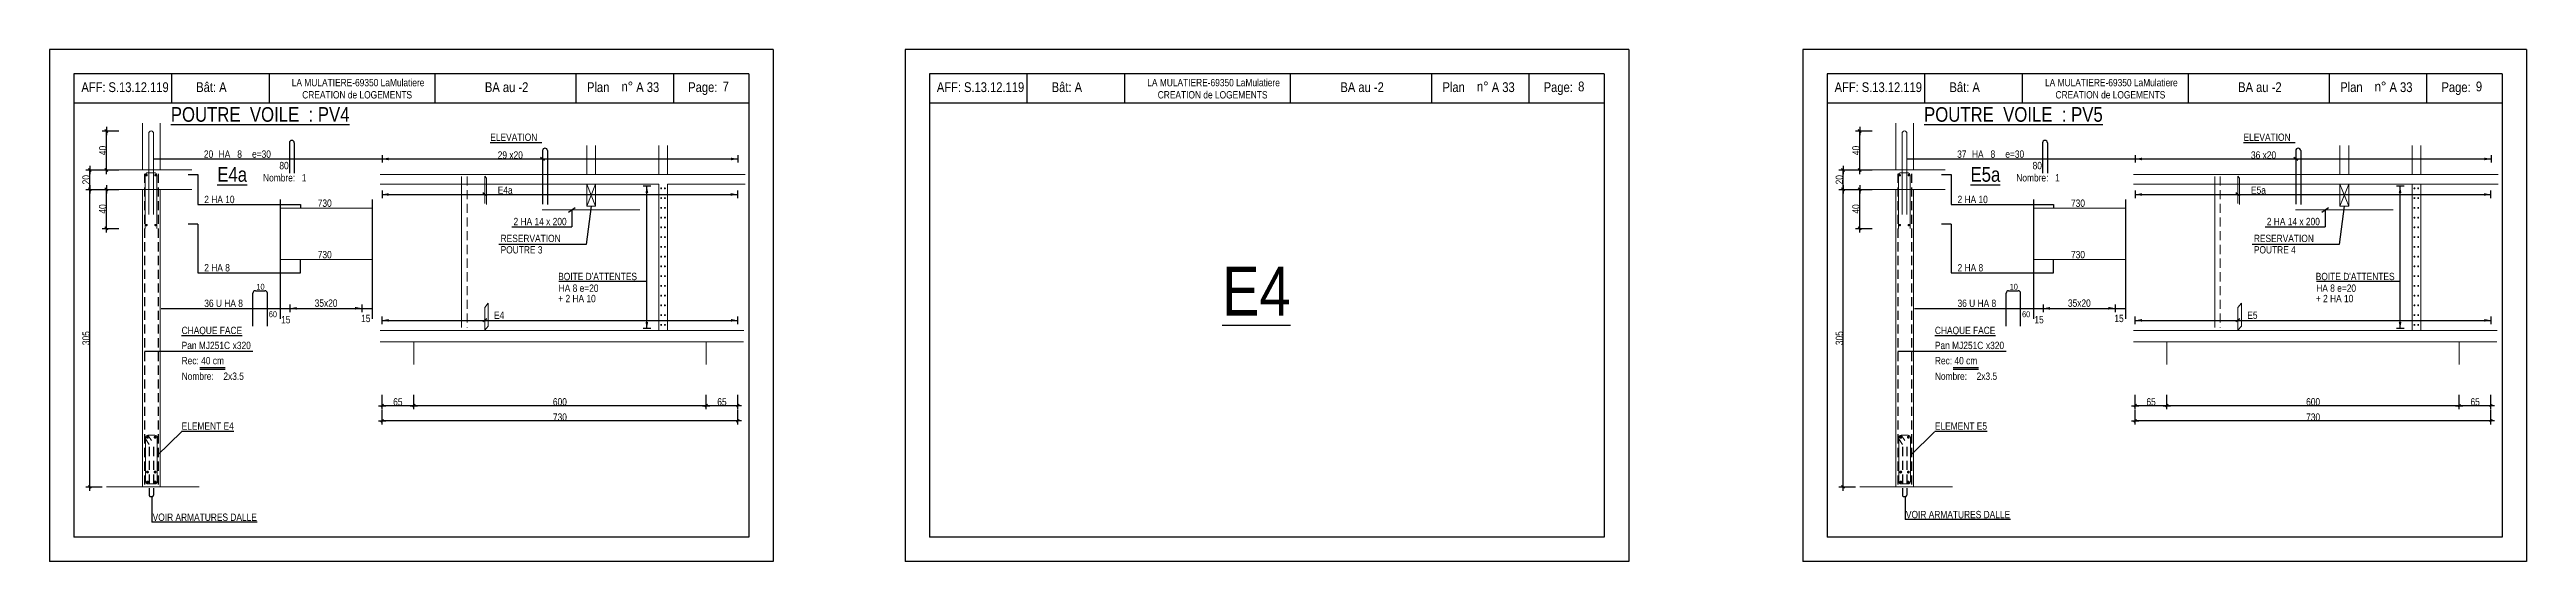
# Model space of a CAD drawing. Header units: metres. Extents: x -9927 to 45032, y -190416 to 12166.
# Drawn here: x 9537 to 14620, y -159147 to -158097 of the extents above; entities that cross this region are included whole.
import ezdxf
from ezdxf.enums import TextEntityAlignment as Align

# ---------------------------------------------------------------- set-up
doc = ezdxf.new("R2010")
doc.units = ezdxf.units.M
doc.header["$PDMODE"] = 65
doc.linetypes.add('CACHE2', pattern=[0.1875, 0.125, -0.0625])
for name, color, linetype in [('01_cote_gen', 4, 'Continuous'), ('01_fenetres', 171, 'Continuous'), ('01_hach', 251, 'Continuous'), ('01_linteaux', 3, 'Continuous'), ('01_sem', 42, 'Continuous'), ('01_texte', 230, 'Continuous'), ('AA_COTES', 2, 'Continuous')]:
    doc.layers.add(name, color=color, linetype=linetype)
doc.styles.add('STYLE2', font='ARIALN.TTF')
doc.dimstyles.new('JB25', dxfattribs={"dimscale": 0.1, "dimtxt": 150, "dimasz": 17, "dimexe": 0.1, "dimexo": 0.1, "dimgap": 0.09, "dimtad": 1, "dimdec": 1, "dimlfac": 0.5, "dimdsep": 46, "dimtxsty": 'STYLE2', "dimblk1": 'BOND_G', "dimblk2": 'BOND_D', "dimsah": 1, "dimcen": 1.5, "dimdle": 0.01, "dimse1": 1, "dimse2": 1, "dimclrd": 4, "dimclre": 2, "dimclrt": 5, "dimadec": 0, "dimazin": 0, "dimtfac": 2.333333, "dimtdec": 1, "dimtix": 1, "dimtmove": 2, "dimatfit": 3, "dimldrblk": 'BOND_G', "dimfxl": 1, "dimtolj": 1, "dimtzin": 0, "dimarcsym": 0})
doc.dimstyles.new('JB50', dxfattribs={"dimscale": 0.1, "dimtxt": 150, "dimasz": 15, "dimexe": 0.1, "dimexo": 0.1, "dimgap": 0.09, "dimtad": 1, "dimdec": 1, "dimdsep": 46, "dimtxsty": 'STYLE2', "dimblk1": 'BOND_G', "dimblk2": 'BOND_D', "dimsah": 1, "dimcen": 1.5, "dimdle": 0.01, "dimse1": 1, "dimse2": 1, "dimclrd": 4, "dimclre": 2, "dimclrt": 6, "dimazin": 2, "dimtfac": 2.333333, "dimtdec": 1, "dimtix": 1, "dimtmove": 2, "dimatfit": 3, "dimldrblk": 'BOND_G', "dimfxl": 1, "dimtolj": 1, "dimtzin": 0, "dimarcsym": 0})

# ---------------------------------------------------------------- blocks, each defined once
blk = doc.blocks.new('BOND_G')
at = {"layer": 'AA_COTES', "color": 0}
for p, q in [((5, 0), (-5, 0)), ((1.8, 1.8), (-1.8, -1.8)), ((0, -5), (0, 15))]:
    blk.add_line(p, q, dxfattribs=at)
blk = doc.blocks.new('BOND_D')
at = {"layer": 'AA_COTES', "color": 0}
for p, q in [((5, 0), (-5, 0)), ((-1.8, -1.8), (1.8, 1.8)), ((0, 5), (0, -15))]:
    blk.add_line(p, q, dxfattribs=at)
blk = doc.blocks.new('*D1475')
at = {"layer": '01_cote_gen', "color": 4, "linetype": 'Continuous', "lineweight": -2, "transparency": 16777216}
blk.add_line((9653.9, -158462), (9653.9, -158385.4), dxfattribs=at)
at = {"layer": 'DEFPOINTS', "color": 0, "linetype": 'Continuous', "lineweight": 0, "transparency": 16777216}
for p in [(9653.9, -158383.7), (9728.2, -158383.7), (9733.7, -158463.7)]:
    blk.add_point(p, dxfattribs=at)
at = {"layer": '01_cote_gen', "color": 4, "linetype": 'Continuous', "lineweight": -2, "transparency": 16777216, "xscale": 1.7, "yscale": 1.7, "zscale": 1.7}
for name, p, rotation in [('BOND_D', (9653.9, -158383.7), 90), ('BOND_G', (9653.9, -158463.7), 270)]:
    blk.add_blockref(name, p, dxfattribs=dict(at, rotation=rotation))
at = {"layer": '01_cote_gen', "color": 5, "linetype": 'Continuous', "lineweight": 0, "transparency": 16777216, "insert": (9646.2, -158423.7), "char_height": 15, "attachment_point": 5, "rotation": 90, "style": 'STYLE2'}
blk.add_mtext('\\A1;40', dxfattribs=at)
blk = doc.blocks.new('*D1476')
at = {"layer": '01_cote_gen', "color": 4, "linetype": 'Continuous', "lineweight": -2, "transparency": 16777216}
blk.add_line((9619.8, -158382), (9619.8, -158345.4), dxfattribs=at)
at = {"layer": 'DEFPOINTS', "color": 0, "linetype": 'Continuous', "lineweight": 0, "transparency": 16777216}
for p in [(9619.8, -158343.7), (9695.4, -158343.7), (9695.4, -158383.7)]:
    blk.add_point(p, dxfattribs=at)
at = {"layer": '01_cote_gen', "color": 4, "linetype": 'Continuous', "lineweight": -2, "transparency": 16777216, "xscale": 1.7, "yscale": 1.7, "zscale": 1.7}
for name, p, rotation in [('BOND_D', (9619.8, -158343.7), 90), ('BOND_G', (9619.8, -158383.7), 270)]:
    blk.add_blockref(name, p, dxfattribs=dict(at, rotation=rotation))
at = {"layer": '01_cote_gen', "color": 5, "linetype": 'Continuous', "lineweight": 0, "transparency": 16777216, "insert": (9612.1, -158363.7), "char_height": 15, "attachment_point": 5, "rotation": 90, "style": 'STYLE2'}
blk.add_mtext('\\A1;20', dxfattribs=at)
blk = doc.blocks.new('*D1477')
at = {"layer": '01_cote_gen', "color": 4, "lineweight": -2, "transparency": 16777216}
blk.add_line((9619.8, -158992), (9619.8, -158385.4), dxfattribs=at)
at = {"layer": 'DEFPOINTS', "color": 0, "lineweight": 0, "transparency": 16777216}
for p in [(9619.8, -158383.7), (9628.3, -158383.7), (9672.2, -158993.7)]:
    blk.add_point(p, dxfattribs=at)
at = {"layer": '01_cote_gen', "color": 4, "lineweight": -2, "transparency": 16777216, "xscale": 1.7, "yscale": 1.7, "zscale": 1.7}
for name, p, rotation in [('BOND_D', (9619.8, -158383.7), 90), ('BOND_G', (9619.8, -158993.7), 270)]:
    blk.add_blockref(name, p, dxfattribs=dict(at, rotation=rotation))
at = {"layer": '01_cote_gen', "color": 5, "lineweight": 0, "transparency": 16777216, "insert": (9612.1, -158688.7), "char_height": 15, "attachment_point": 5, "rotation": 90, "style": 'STYLE2'}
blk.add_mtext('\\A1;305', dxfattribs=at)
blk = doc.blocks.new('*D1478')
at = {"layer": '01_cote_gen', "color": 4, "lineweight": -2, "transparency": 16777216}
blk.add_line((9653.9, -158342), (9653.9, -158265.4), dxfattribs=at)
at = {"layer": 'DEFPOINTS', "color": 0, "lineweight": 0, "transparency": 16777216}
for p in [(9653.9, -158263.7), (9679.4, -158263.7), (9718.8, -158343.7)]:
    blk.add_point(p, dxfattribs=at)
at = {"layer": '01_cote_gen', "color": 4, "lineweight": -2, "transparency": 16777216, "xscale": 1.7, "yscale": 1.7, "zscale": 1.7}
for name, p, rotation in [('BOND_D', (9653.9, -158263.7), 90), ('BOND_G', (9653.9, -158343.7), 270)]:
    blk.add_blockref(name, p, dxfattribs=dict(at, rotation=rotation))
at = {"layer": '01_cote_gen', "color": 5, "lineweight": 0, "transparency": 16777216, "insert": (9646.2, -158303.7), "char_height": 15, "attachment_point": 5, "rotation": 90, "style": 'STYLE2'}
blk.add_mtext('\\A1;40', dxfattribs=at)
blk = doc.blocks.new('*D1479')
at = {"layer": '01_cote_gen', "color": 4, "lineweight": -2, "transparency": 16777216}
blk.add_line((10882.9, -158827.2), (10285.9, -158827.2), dxfattribs=at)
at = {"layer": 'DEFPOINTS', "color": 0, "lineweight": 0, "transparency": 16777216}
for p in [(10284.4, -158709), (10884.4, -158717.7), (10284.4, -158827.2)]:
    blk.add_point(p, dxfattribs=at)
at = {"layer": '01_cote_gen', "color": 4, "lineweight": -2, "transparency": 16777216, "xscale": 1.5, "yscale": 1.5, "zscale": 1.5, "rotation": 180}
blk.add_blockref('BOND_D', (10284.4, -158827.2), dxfattribs=at)
at = {"layer": '01_cote_gen', "color": 4, "lineweight": -2, "transparency": 16777216, "xscale": 1.5, "yscale": 1.5, "zscale": 1.5}
blk.add_blockref('BOND_G', (10884.4, -158827.2), dxfattribs=at)
at = {"layer": '01_cote_gen', "color": 6, "lineweight": 0, "transparency": 16777216, "insert": (10584.4, -158819.5), "char_height": 15, "attachment_point": 5, "style": 'STYLE2'}
blk.add_mtext('\\A1;600', dxfattribs=at)
blk = doc.blocks.new('*D1480')
at = {"layer": '01_cote_gen', "color": 4, "lineweight": -2, "transparency": 16777216}
blk.add_line((10282.9, -158827.2), (10220.9, -158827.2), dxfattribs=at)
at = {"layer": 'DEFPOINTS', "color": 0, "lineweight": 0, "transparency": 16777216}
for p in [(10219.4, -158728.4), (10284.4, -158728.4), (10219.4, -158827.2)]:
    blk.add_point(p, dxfattribs=at)
at = {"layer": '01_cote_gen', "color": 4, "lineweight": -2, "transparency": 16777216, "xscale": 1.5, "yscale": 1.5, "zscale": 1.5, "rotation": 180}
blk.add_blockref('BOND_D', (10219.4, -158827.2), dxfattribs=at)
at = {"layer": '01_cote_gen', "color": 4, "lineweight": -2, "transparency": 16777216, "xscale": 1.5, "yscale": 1.5, "zscale": 1.5}
blk.add_blockref('BOND_G', (10284.4, -158827.2), dxfattribs=at)
at = {"layer": '01_cote_gen', "color": 6, "lineweight": 0, "transparency": 16777216, "insert": (10251.9, -158819.5), "char_height": 15, "attachment_point": 5, "style": 'STYLE2'}
blk.add_mtext('\\A1;65', dxfattribs=at)
blk = doc.blocks.new('*D1481')
at = {"layer": '01_cote_gen', "color": 4, "lineweight": -2, "transparency": 16777216}
blk.add_line((10947.9, -158858.4), (10220.9, -158858.4), dxfattribs=at)
at = {"layer": 'DEFPOINTS', "color": 0, "lineweight": 0, "transparency": 16777216}
for p in [(10219.4, -158812.3), (10949.4, -158804.7), (10219.4, -158858.4)]:
    blk.add_point(p, dxfattribs=at)
at = {"layer": '01_cote_gen', "color": 4, "lineweight": -2, "transparency": 16777216, "xscale": 1.5, "yscale": 1.5, "zscale": 1.5, "rotation": 180}
blk.add_blockref('BOND_D', (10219.4, -158858.4), dxfattribs=at)
at = {"layer": '01_cote_gen', "color": 4, "lineweight": -2, "transparency": 16777216, "xscale": 1.5, "yscale": 1.5, "zscale": 1.5}
blk.add_blockref('BOND_G', (10949.4, -158858.4), dxfattribs=at)
at = {"layer": '01_cote_gen', "color": 6, "lineweight": 0, "transparency": 16777216, "insert": (10584.4, -158850.8), "char_height": 15, "attachment_point": 5, "style": 'STYLE2'}
blk.add_mtext('\\A1;730', dxfattribs=at)
blk = doc.blocks.new('*D1482')
at = {"layer": '01_cote_gen', "color": 4, "lineweight": -2, "transparency": 16777216}
blk.add_line((10947.9, -158827.2), (10885.9, -158827.2), dxfattribs=at)
at = {"layer": 'DEFPOINTS', "color": 0, "lineweight": 0, "transparency": 16777216}
for p in [(10884.4, -158804.7), (10884.4, -158827.2), (10949.4, -158804.7)]:
    blk.add_point(p, dxfattribs=at)
at = {"layer": '01_cote_gen', "color": 4, "lineweight": -2, "transparency": 16777216, "xscale": 1.5, "yscale": 1.5, "zscale": 1.5, "rotation": 180}
blk.add_blockref('BOND_D', (10884.4, -158827.2), dxfattribs=at)
at = {"layer": '01_cote_gen', "color": 4, "lineweight": -2, "transparency": 16777216, "xscale": 1.5, "yscale": 1.5, "zscale": 1.5}
blk.add_blockref('BOND_G', (10949.4, -158827.2), dxfattribs=at)
at = {"layer": '01_cote_gen', "color": 6, "lineweight": 0, "transparency": 16777216, "insert": (10916.9, -158819.5), "char_height": 15, "attachment_point": 5, "style": 'STYLE2'}
blk.add_mtext('\\A1;65', dxfattribs=at)
blk = doc.blocks.new('*D1483')
at = {"layer": '01_cote_gen', "color": 4, "linetype": 'Continuous', "lineweight": -2, "transparency": 16777216}
blk.add_line((13251.6, -158462), (13251.6, -158385.4), dxfattribs=at)
at = {"layer": 'DEFPOINTS', "color": 0, "linetype": 'Continuous', "lineweight": 0, "transparency": 16777216}
for p in [(13251.6, -158383.7), (13325.9, -158383.7), (13331.4, -158463.7)]:
    blk.add_point(p, dxfattribs=at)
at = {"layer": '01_cote_gen', "color": 4, "linetype": 'Continuous', "lineweight": -2, "transparency": 16777216, "xscale": 1.7, "yscale": 1.7, "zscale": 1.7}
for name, p, rotation in [('BOND_D', (13251.6, -158383.7), 90), ('BOND_G', (13251.6, -158463.7), 270)]:
    blk.add_blockref(name, p, dxfattribs=dict(at, rotation=rotation))
at = {"layer": '01_cote_gen', "color": 5, "linetype": 'Continuous', "lineweight": 0, "transparency": 16777216, "insert": (13244, -158423.7), "char_height": 15, "attachment_point": 5, "rotation": 90, "style": 'STYLE2'}
blk.add_mtext('\\A1;40', dxfattribs=at)
blk = doc.blocks.new('*D1484')
at = {"layer": '01_cote_gen', "color": 4, "linetype": 'Continuous', "lineweight": -2, "transparency": 16777216}
blk.add_line((13217.5, -158382), (13217.5, -158345.4), dxfattribs=at)
at = {"layer": 'DEFPOINTS', "color": 0, "linetype": 'Continuous', "lineweight": 0, "transparency": 16777216}
for p in [(13217.5, -158343.7), (13293.1, -158343.7), (13293.1, -158383.7)]:
    blk.add_point(p, dxfattribs=at)
at = {"layer": '01_cote_gen', "color": 4, "linetype": 'Continuous', "lineweight": -2, "transparency": 16777216, "xscale": 1.7, "yscale": 1.7, "zscale": 1.7}
for name, p, rotation in [('BOND_D', (13217.5, -158343.7), 90), ('BOND_G', (13217.5, -158383.7), 270)]:
    blk.add_blockref(name, p, dxfattribs=dict(at, rotation=rotation))
at = {"layer": '01_cote_gen', "color": 5, "linetype": 'Continuous', "lineweight": 0, "transparency": 16777216, "insert": (13209.9, -158363.7), "char_height": 15, "attachment_point": 5, "rotation": 90, "style": 'STYLE2'}
blk.add_mtext('\\A1;20', dxfattribs=at)
blk = doc.blocks.new('*D1485')
at = {"layer": '01_cote_gen', "color": 4, "lineweight": -2, "transparency": 16777216}
blk.add_line((13217.5, -158992), (13217.5, -158385.4), dxfattribs=at)
at = {"layer": 'DEFPOINTS', "color": 0, "lineweight": 0, "transparency": 16777216}
for p in [(13217.5, -158383.7), (13226, -158383.7), (13270, -158993.7)]:
    blk.add_point(p, dxfattribs=at)
at = {"layer": '01_cote_gen', "color": 4, "lineweight": -2, "transparency": 16777216, "xscale": 1.7, "yscale": 1.7, "zscale": 1.7}
for name, p, rotation in [('BOND_D', (13217.5, -158383.7), 90), ('BOND_G', (13217.5, -158993.7), 270)]:
    blk.add_blockref(name, p, dxfattribs=dict(at, rotation=rotation))
at = {"layer": '01_cote_gen', "color": 5, "lineweight": 0, "transparency": 16777216, "insert": (13209.9, -158688.7), "char_height": 15, "attachment_point": 5, "rotation": 90, "style": 'STYLE2'}
blk.add_mtext('\\A1;305', dxfattribs=at)
blk = doc.blocks.new('*D1486')
at = {"layer": '01_cote_gen', "color": 4, "lineweight": -2, "transparency": 16777216}
blk.add_line((13251.6, -158342), (13251.6, -158265.4), dxfattribs=at)
at = {"layer": 'DEFPOINTS', "color": 0, "lineweight": 0, "transparency": 16777216}
for p in [(13251.6, -158263.7), (13277.1, -158263.7), (13316.5, -158343.7)]:
    blk.add_point(p, dxfattribs=at)
at = {"layer": '01_cote_gen', "color": 4, "lineweight": -2, "transparency": 16777216, "xscale": 1.7, "yscale": 1.7, "zscale": 1.7}
for name, p, rotation in [('BOND_D', (13251.6, -158263.7), 90), ('BOND_G', (13251.6, -158343.7), 270)]:
    blk.add_blockref(name, p, dxfattribs=dict(at, rotation=rotation))
at = {"layer": '01_cote_gen', "color": 5, "lineweight": 0, "transparency": 16777216, "insert": (13244, -158303.7), "char_height": 15, "attachment_point": 5, "rotation": 90, "style": 'STYLE2'}
blk.add_mtext('\\A1;40', dxfattribs=at)
blk = doc.blocks.new('*D1487')
at = {"layer": '01_cote_gen', "color": 4, "lineweight": -2, "transparency": 16777216}
blk.add_line((14480.6, -158827.2), (13883.6, -158827.2), dxfattribs=at)
at = {"layer": 'DEFPOINTS', "color": 0, "lineweight": 0, "transparency": 16777216}
for p in [(13882.1, -158709), (14482.1, -158717.7), (13882.1, -158827.2)]:
    blk.add_point(p, dxfattribs=at)
at = {"layer": '01_cote_gen', "color": 4, "lineweight": -2, "transparency": 16777216, "xscale": 1.5, "yscale": 1.5, "zscale": 1.5, "rotation": 180}
blk.add_blockref('BOND_D', (13882.1, -158827.2), dxfattribs=at)
at = {"layer": '01_cote_gen', "color": 4, "lineweight": -2, "transparency": 16777216, "xscale": 1.5, "yscale": 1.5, "zscale": 1.5}
blk.add_blockref('BOND_G', (14482.1, -158827.2), dxfattribs=at)
at = {"layer": '01_cote_gen', "color": 6, "lineweight": 0, "transparency": 16777216, "insert": (14182.1, -158819.5), "char_height": 15, "attachment_point": 5, "style": 'STYLE2'}
blk.add_mtext('\\A1;600', dxfattribs=at)
blk = doc.blocks.new('*D1488')
at = {"layer": '01_cote_gen', "color": 4, "lineweight": -2, "transparency": 16777216}
blk.add_line((13880.6, -158827.2), (13818.6, -158827.2), dxfattribs=at)
at = {"layer": 'DEFPOINTS', "color": 0, "lineweight": 0, "transparency": 16777216}
for p in [(13817.1, -158728.4), (13882.1, -158728.4), (13817.1, -158827.2)]:
    blk.add_point(p, dxfattribs=at)
at = {"layer": '01_cote_gen', "color": 4, "lineweight": -2, "transparency": 16777216, "xscale": 1.5, "yscale": 1.5, "zscale": 1.5, "rotation": 180}
blk.add_blockref('BOND_D', (13817.1, -158827.2), dxfattribs=at)
at = {"layer": '01_cote_gen', "color": 4, "lineweight": -2, "transparency": 16777216, "xscale": 1.5, "yscale": 1.5, "zscale": 1.5}
blk.add_blockref('BOND_G', (13882.1, -158827.2), dxfattribs=at)
at = {"layer": '01_cote_gen', "color": 6, "lineweight": 0, "transparency": 16777216, "insert": (13849.6, -158819.5), "char_height": 15, "attachment_point": 5, "style": 'STYLE2'}
blk.add_mtext('\\A1;65', dxfattribs=at)
blk = doc.blocks.new('*D1489')
at = {"layer": '01_cote_gen', "color": 4, "lineweight": -2, "transparency": 16777216}
blk.add_line((14545.6, -158858.4), (13818.6, -158858.4), dxfattribs=at)
at = {"layer": 'DEFPOINTS', "color": 0, "lineweight": 0, "transparency": 16777216}
for p in [(13817.1, -158812.3), (14547.1, -158804.7), (13817.1, -158858.4)]:
    blk.add_point(p, dxfattribs=at)
at = {"layer": '01_cote_gen', "color": 4, "lineweight": -2, "transparency": 16777216, "xscale": 1.5, "yscale": 1.5, "zscale": 1.5, "rotation": 180}
blk.add_blockref('BOND_D', (13817.1, -158858.4), dxfattribs=at)
at = {"layer": '01_cote_gen', "color": 4, "lineweight": -2, "transparency": 16777216, "xscale": 1.5, "yscale": 1.5, "zscale": 1.5}
blk.add_blockref('BOND_G', (14547.1, -158858.4), dxfattribs=at)
at = {"layer": '01_cote_gen', "color": 6, "lineweight": 0, "transparency": 16777216, "insert": (14182.1, -158850.8), "char_height": 15, "attachment_point": 5, "style": 'STYLE2'}
blk.add_mtext('\\A1;730', dxfattribs=at)
blk = doc.blocks.new('*D1490')
at = {"layer": '01_cote_gen', "color": 4, "lineweight": -2, "transparency": 16777216}
blk.add_line((14545.6, -158827.2), (14483.6, -158827.2), dxfattribs=at)
at = {"layer": 'DEFPOINTS', "color": 0, "lineweight": 0, "transparency": 16777216}
for p in [(14482.1, -158804.7), (14482.1, -158827.2), (14547.1, -158804.7)]:
    blk.add_point(p, dxfattribs=at)
at = {"layer": '01_cote_gen', "color": 4, "lineweight": -2, "transparency": 16777216, "xscale": 1.5, "yscale": 1.5, "zscale": 1.5, "rotation": 180}
blk.add_blockref('BOND_D', (14482.1, -158827.2), dxfattribs=at)
at = {"layer": '01_cote_gen', "color": 4, "lineweight": -2, "transparency": 16777216, "xscale": 1.5, "yscale": 1.5, "zscale": 1.5}
blk.add_blockref('BOND_G', (14547.1, -158827.2), dxfattribs=at)
at = {"layer": '01_cote_gen', "color": 6, "lineweight": 0, "transparency": 16777216, "insert": (14514.6, -158819.5), "char_height": 15, "attachment_point": 5, "style": 'STYLE2'}
blk.add_mtext('\\A1;65', dxfattribs=at)

msp = doc.modelspace()

# ---------------------------------------------------------------- linework, layer by layer
at = {"layer": '01_cote_gen', "color": 5, "linetype": 'Continuous', "lineweight": 0}
for p, q in [((10382.63, -158356.78), (10382.63, -158666.54)), ((13980.4, -158356.78), (13980.4, -158666.54))]:
    msp.add_line(p, q, dxfattribs=at)
at = {"layer": '01_cote_gen', "color": 5, "linetype": 'CACHE2', "lineweight": 0, "ltscale": 150}
for p, q in [((10393.78, -158356.78), (10393.78, -158667.02)), ((13991.55, -158356.78), (13991.55, -158667.02))]:
    msp.add_line(p, q, dxfattribs=at)
at = {"layer": '01_fenetres', "ltscale": 30}
for p, q in [((9587.11, -158146.73), (9587.11, -159096.73)), ((9587.11, -158146.73), (9587.11, -159096.73)), ((9587.11, -158146.73), (9587.11, -159096.73)), ((10972.11, -158146.73), (9587.11, -158146.73)), ((9787.11, -158146.73), (9787.11, -158206.73)), ((9987.51, -158146.73), (9987.51, -158206.73)), ((10327.68, -158146.73), (10327.68, -158206.73)), ((10617.98, -158206.73), (10617.98, -158146.73)), ((10817.98, -158206.73), (10817.98, -158146.73)), ((10972.11, -158146.73), (10972.11, -159096.73)), ((11342.61, -158146.73), (11342.61, -159096.73)), ((12727.61, -158146.73), (11342.61, -158146.73)), ((11542.61, -158146.73), (11542.61, -158206.73)), ((11743.01, -158146.73), (11743.01, -158206.73)), ((12083.18, -158146.73), (12083.18, -158206.73)), ((12373.48, -158206.73), (12373.48, -158146.73)), ((12573.48, -158206.73), (12573.48, -158146.73)), ((12727.61, -158146.73), (12727.61, -159096.73)), ((13184.88, -158146.73), (13184.88, -159096.73)), ((13184.88, -158146.73), (13184.88, -159096.73)), ((13184.88, -158146.73), (13184.88, -159096.73)), ((14569.88, -158146.73), (13184.88, -158146.73)), ((13384.88, -158146.73), (13384.88, -158206.73)), ((13585.28, -158146.73), (13585.28, -158206.73)), ((13925.45, -158146.73), (13925.45, -158206.73)), ((14215.75, -158206.73), (14215.75, -158146.73)), ((14415.75, -158206.73), (14415.75, -158146.73)), ((14569.88, -158146.73), (14569.88, -159096.73)), ((10972.11, -158206.73), (9587.11, -158206.73)), ((12727.61, -158206.73), (11342.61, -158206.73)), ((14569.88, -158206.73), (13184.88, -158206.73)), ((10972.11, -159096.73), (9587.11, -159096.73)), ((12727.61, -159096.73), (11342.61, -159096.73)), ((14569.88, -159096.73), (13184.88, -159096.73))]:
    msp.add_line(p, q, dxfattribs=at)
at = {"layer": '01_hach', "color": 2, "lineweight": 0, "ltscale": 0.5}
for p, q in [((10639.35, -158373.09), (10657.35, -158373.09)), ((10639.35, -158418.09), (10657.35, -158373.09)), ((10639.35, -158373.09), (10657.35, -158418.09)), ((14237.12, -158418.09), (14255.12, -158373.09)), ((14237.12, -158373.09), (14255.12, -158418.09))]:
    msp.add_line(p, q, dxfattribs=at)
at = {"layer": '01_linteaux', "linetype": 'Continuous'}
for p, q in [((10029.2, -158288.15), (10029.2, -158350.33)), ((10039.2, -158288.15), (10039.2, -158350.33)), ((10548.79, -158304.03), (10548.79, -158414.06)), ((10558.79, -158304.03), (10558.79, -158414.55)), ((13626.97, -158288.15), (13626.97, -158350.33)), ((13636.97, -158288.15), (13636.97, -158350.33)), ((14146.56, -158304.03), (14146.56, -158414.06)), ((14156.56, -158304.03), (14156.56, -158414.55)), ((9954.47, -158664.17), (9954.47, -158596.58)), ((9959.47, -158591.58), (9979.08, -158591.58)), ((9984.08, -158664.17), (9984.08, -158596.58)), ((13552.24, -158664.17), (13552.24, -158596.58)), ((13557.24, -158591.58), (13576.85, -158591.58)), ((13581.85, -158664.17), (13581.85, -158596.58))]:
    msp.add_line(p, q, dxfattribs=at)
for centre, start, end in [((10034.2, -158288.15), 90, 180), ((10034.2, -158288.15), 0, 90), ((10553.79, -158304.03), 90, 180), ((10553.79, -158304.03), 0, 90), ((13631.97, -158288.15), 90, 180), ((13631.97, -158288.15), 0, 90), ((14151.56, -158304.03), 90, 180), ((14151.56, -158304.03), 0, 90), ((9959.47, -158596.58), 90, 180), ((9979.08, -158596.58), 0, 90), ((13557.24, -158596.58), 90, 180), ((13576.85, -158596.58), 0, 90)]:
    msp.add_arc(centre, 5, start, end, dxfattribs=at)
at = {"layer": '01_sem', "color": 2, "lineweight": 0, "ltscale": 7}
for p, q in [((9728.06, -158343.72), (9728.06, -158247.98)), ((9740.71, -158268.72), (9740.71, -158434.77)), ((9750.71, -158268.72), (9750.71, -158434.77)), ((9764.06, -158343.72), (9764.06, -158247.98)), ((13325.83, -158343.72), (13325.83, -158247.98)), ((13338.48, -158268.72), (13338.48, -158434.77)), ((13348.48, -158268.72), (13348.48, -158434.77)), ((13361.83, -158343.72), (13361.83, -158247.98)), ((10639.35, -158353.09), (10639.35, -158293.28)), ((10657.35, -158353.09), (10657.35, -158293.28)), ((10787.35, -158353.09), (10787.35, -158293.28)), ((10805.35, -158353.09), (10805.35, -158293.28)), ((14237.12, -158353.09), (14237.12, -158293.28)), ((14255.12, -158353.09), (14255.12, -158293.28)), ((14385.12, -158353.09), (14385.12, -158293.28)), ((14403.12, -158353.09), (14403.12, -158293.28)), ((9654.01, -158343.72), (9829.08, -158343.72)), ((9733.34, -158355.32), (9733.34, -158463.72)), ((9751.34, -158349.32), (9739.34, -158349.32)), ((9757.34, -158355.32), (9757.34, -158463.72)), ((10215.43, -158353.09), (10964.36, -158353.09)), ((10215.43, -158373.09), (10639.35, -158373.09)), ((10430.05, -158356.18), (10430.05, -158412.84)), ((10430.05, -158356.18), (10433.59, -158360.41)), ((10433.59, -158360.41), (10433.59, -158414.33)), ((10639.35, -158373.09), (10639.35, -158418.09)), ((10657.35, -158373.09), (10657.35, -158418.09)), ((10657.35, -158373.09), (10787.35, -158373.09)), ((10787.35, -158373.09), (10787.35, -158673.09)), ((10805.35, -158373.09), (10805.35, -158673.09)), ((10805.35, -158373.09), (10964.36, -158373.09)), ((13251.78, -158343.72), (13426.85, -158343.72)), ((13331.11, -158355.32), (13331.11, -158463.72)), ((13349.11, -158349.32), (13337.11, -158349.32)), ((13355.11, -158355.32), (13355.11, -158463.72)), ((13813.2, -158353.09), (14562.13, -158353.09)), ((13813.2, -158373.09), (14237.12, -158373.09)), ((14027.83, -158356.18), (14027.83, -158412.84)), ((14027.83, -158356.18), (14031.36, -158360.41)), ((14031.36, -158360.41), (14031.36, -158414.33)), ((14237.12, -158373.09), (14237.12, -158418.09)), ((14237.12, -158373.09), (14562.13, -158373.09)), ((14255.12, -158373.09), (14255.12, -158418.09)), ((14385.12, -158373.09), (14385.12, -158673.09)), ((14403.12, -158373.09), (14403.12, -158673.09)), ((9654.01, -158383.72), (9829.08, -158383.72)), ((9728.06, -158383.72), (9728.06, -158993.72)), ((9764.06, -158383.72), (9764.06, -158993.72)), ((10010.69, -158422.09), (10199.01, -158422.09)), ((10548.35, -158425.62), (10748.35, -158425.62)), ((10639.35, -158418.09), (10657.35, -158418.09)), ((13251.78, -158383.72), (13426.85, -158383.72)), ((13325.83, -158383.72), (13325.83, -158993.72)), ((13361.83, -158383.72), (13361.83, -158993.72)), ((13608.46, -158422.09), (13796.78, -158422.09)), ((14146.12, -158425.62), (14346.12, -158425.62)), ((14237.12, -158418.09), (14255.12, -158418.09)), ((10010.69, -158527.67), (10199.01, -158527.67)), ((13608.46, -158527.67), (13796.78, -158527.67)), ((10430.05, -158625.6), (10437.33, -158616.89)), ((10430.05, -158672.64), (10430.05, -158625.6)), ((10437.33, -158663.93), (10437.33, -158616.89)), ((14027.83, -158625.6), (14035.1, -158616.89)), ((14027.83, -158672.64), (14027.83, -158625.6)), ((14035.1, -158663.93), (14035.1, -158616.89)), ((10215.43, -158673.09), (10961.93, -158673.09)), ((10430.05, -158672.64), (10437.33, -158663.93)), ((13813.2, -158673.09), (14559.7, -158673.09)), ((14027.83, -158672.64), (14035.1, -158663.93)), ((10215.43, -158696.09), (10284.35, -158696.09)), ((10284.35, -158696.09), (10884.35, -158696.09)), ((10284.35, -158696.09), (10284.35, -158743.09)), ((10884.35, -158696.09), (10884.35, -158743.09)), ((10884.35, -158696.09), (10961.48, -158696.09)), ((13813.2, -158696.09), (13882.12, -158696.09)), ((13882.12, -158696.09), (14482.12, -158696.09)), ((13882.12, -158696.09), (13882.12, -158743.09)), ((14482.12, -158696.09), (14482.12, -158743.09)), ((14482.12, -158696.09), (14559.25, -158696.09)), ((9734.06, -158892.72), (9734.06, -158982.72)), ((9734.06, -158895.5), (9741.41, -158906.7)), ((9739.06, -158887.72), (9753.06, -158887.72)), ((9739.06, -158887.72), (9746.41, -158898.91)), ((9758.06, -158892.72), (9758.06, -158982.72)), ((13331.83, -158892.72), (13331.83, -158982.72)), ((13331.83, -158895.5), (13339.18, -158906.7)), ((13336.83, -158887.72), (13350.83, -158887.72)), ((13336.83, -158887.72), (13344.18, -158898.91)), ((13355.83, -158892.72), (13355.83, -158982.72)), ((9739.06, -158987.72), (9753.06, -158987.72)), ((13336.83, -158987.72), (13350.83, -158987.72)), ((9654.01, -158993.72), (9844, -158993.72)), ((9670.64, -158993.72), (9822.94, -158993.72)), ((13251.78, -158993.72), (13441.77, -158993.72)), ((13268.41, -158993.72), (13420.71, -158993.72))]:
    msp.add_line(p, q, dxfattribs=at)
at = {"layer": '01_sem', "color": 2, "lineweight": 0, "ltscale": 7, "flags": 128}
for points, const_width in [([(9736.17, -158353.21, -1), (9736.17, -158355.71, -1)], 2.5), ([(9754.51, -158353.21, 1), (9754.51, -158355.71, 1)], 2.5), ([(13333.94, -158353.21, -1), (13333.94, -158355.71, -1)], 2.5), ([(13352.28, -158353.21, 1), (13352.28, -158355.71, 1)], 2.5), ([(10791.21, -158381.46, 1), (10793.21, -158381.46, 1)], 2), ([(10791.21, -158401.46, 1), (10793.21, -158401.46, 1)], 2), ([(10791.21, -158421.46, 1), (10793.21, -158421.46, 1)], 2), ([(10798.92, -158381.46, 1), (10800.92, -158381.46, 1)], 2), ([(10798.92, -158401.46, 1), (10800.92, -158401.46, 1)], 2), ([(10798.92, -158421.46, 1), (10800.92, -158421.46, 1)], 2), ([(14388.98, -158381.46, 1), (14390.98, -158381.46, 1)], 2), ([(14388.98, -158401.46, 1), (14390.98, -158401.46, 1)], 2), ([(14388.98, -158421.46, 1), (14390.98, -158421.46, 1)], 2), ([(14396.69, -158381.46, 1), (14398.69, -158381.46, 1)], 2), ([(14396.69, -158401.46, 1), (14398.69, -158401.46, 1)], 2), ([(14396.69, -158421.46, 1), (14398.69, -158421.46, 1)], 2), ([(9736.17, -158455.48, -1), (9736.17, -158457.98, -1)], 2.5), ([(9754.51, -158455.48, 1), (9754.51, -158457.98, 1)], 2.5), ([(10791.21, -158441.46, 1), (10793.21, -158441.46, 1)], 2), ([(10791.21, -158461.46, 1), (10793.21, -158461.46, 1)], 2), ([(10791.21, -158481.46, 1), (10793.21, -158481.46, 1)], 2), ([(10798.92, -158441.46, 1), (10800.92, -158441.46, 1)], 2), ([(10798.92, -158461.46, 1), (10800.92, -158461.46, 1)], 2), ([(10798.92, -158481.46, 1), (10800.92, -158481.46, 1)], 2), ([(13333.94, -158455.48, -1), (13333.94, -158457.98, -1)], 2.5), ([(13352.28, -158455.48, 1), (13352.28, -158457.98, 1)], 2.5), ([(14388.98, -158441.46, 1), (14390.98, -158441.46, 1)], 2), ([(14388.98, -158461.46, 1), (14390.98, -158461.46, 1)], 2), ([(14388.98, -158481.46, 1), (14390.98, -158481.46, 1)], 2), ([(14396.69, -158441.46, 1), (14398.69, -158441.46, 1)], 2), ([(14396.69, -158461.46, 1), (14398.69, -158461.46, 1)], 2), ([(14396.69, -158481.46, 1), (14398.69, -158481.46, 1)], 2), ([(10791.21, -158501.46, 1), (10793.21, -158501.46, 1)], 2), ([(10791.21, -158521.46, 1), (10793.21, -158521.46, 1)], 2), ([(10798.92, -158501.46, 1), (10800.92, -158501.46, 1)], 2), ([(10798.92, -158521.46, 1), (10800.92, -158521.46, 1)], 2), ([(14388.98, -158501.46, 1), (14390.98, -158501.46, 1)], 2), ([(14388.98, -158521.46, 1), (14390.98, -158521.46, 1)], 2), ([(14396.69, -158501.46, 1), (14398.69, -158501.46, 1)], 2), ([(14396.69, -158521.46, 1), (14398.69, -158521.46, 1)], 2), ([(10791.21, -158541.46, 1), (10793.21, -158541.46, 1)], 2), ([(10791.21, -158561.46, 1), (10793.21, -158561.46, 1)], 2), ([(10791.21, -158581.46, 1), (10793.21, -158581.46, 1)], 2), ([(10798.92, -158541.46, 1), (10800.92, -158541.46, 1)], 2), ([(10798.92, -158561.46, 1), (10800.92, -158561.46, 1)], 2), ([(10798.92, -158581.46, 1), (10800.92, -158581.46, 1)], 2), ([(14388.98, -158541.46, 1), (14390.98, -158541.46, 1)], 2), ([(14388.98, -158561.46, 1), (14390.98, -158561.46, 1)], 2), ([(14388.98, -158581.46, 1), (14390.98, -158581.46, 1)], 2), ([(14396.69, -158541.46, 1), (14398.69, -158541.46, 1)], 2), ([(14396.69, -158561.46, 1), (14398.69, -158561.46, 1)], 2), ([(14396.69, -158581.46, 1), (14398.69, -158581.46, 1)], 2), ([(10791.21, -158601.46, 1), (10793.21, -158601.46, 1)], 2), ([(10791.21, -158621.46, 1), (10793.21, -158621.46, 1)], 2), ([(10798.92, -158601.46, 1), (10800.92, -158601.46, 1)], 2), ([(10798.92, -158621.46, 1), (10800.92, -158621.46, 1)], 2), ([(14388.98, -158601.46, 1), (14390.98, -158601.46, 1)], 2), ([(14388.98, -158621.46, 1), (14390.98, -158621.46, 1)], 2), ([(14396.69, -158601.46, 1), (14398.69, -158601.46, 1)], 2), ([(14396.69, -158621.46, 1), (14398.69, -158621.46, 1)], 2), ([(10791.21, -158641.46, 1), (10793.21, -158641.46, 1)], 2), ([(10791.21, -158661.46, 1), (10793.21, -158661.46, 1)], 2), ([(10798.92, -158641.46, 1), (10800.92, -158641.46, 1)], 2), ([(10798.92, -158661.46, 1), (10800.92, -158661.46, 1)], 2), ([(14388.98, -158641.46, 1), (14390.98, -158641.46, 1)], 2), ([(14388.98, -158661.46, 1), (14390.98, -158661.46, 1)], 2), ([(14396.69, -158641.46, 1), (14398.69, -158641.46, 1)], 2), ([(14396.69, -158661.46, 1), (14398.69, -158661.46, 1)], 2), ([(9736.58, -158892.02, 1), (9739.58, -158892.02, 1)], 3), ([(9752.21, -158892.02, 1), (9755.21, -158892.02, 1)], 3), ([(13334.35, -158892.02, 1), (13337.35, -158892.02, 1)], 3), ([(13349.98, -158892.02, 1), (13352.98, -158892.02, 1)], 3), ([(9736.58, -158963.38, 1), (9739.58, -158963.38, 1)], 3), ([(9736.58, -158983.87, 1), (9739.58, -158983.87, 1)], 3), ([(9752.21, -158963.38, 1), (9755.21, -158963.38, 1)], 3), ([(9752.21, -158983.87, 1), (9755.21, -158983.87, 1)], 3), ([(13334.35, -158963.38, 1), (13337.35, -158963.38, 1)], 3), ([(13334.35, -158983.87, 1), (13337.35, -158983.87, 1)], 3), ([(13349.98, -158963.38, 1), (13352.98, -158963.38, 1)], 3), ([(13349.98, -158983.87, 1), (13352.98, -158983.87, 1)], 3)]:
    msp.add_lwpolyline(points, format="xyb", close=True, dxfattribs=dict(at, const_width=const_width))
at = {"layer": '01_sem', "color": 2, "lineweight": 0, "ltscale": 7}
for centre, radius, start, end in [((9745.71, -158268.72), 5, 0, 180), ((13343.48, -158268.72), 5, 0, 180), ((9739.34, -158355.32), 6, 90, 180), ((9751.34, -158355.32), 6, 0, 90), ((13337.11, -158355.32), 6, 90, 180), ((13349.11, -158355.32), 6, 0, 90), ((9739.06, -158892.72), 5, 90, 180), ((9753.06, -158892.72), 5, 0, 90), ((13336.83, -158892.72), 5, 90, 180), ((13350.83, -158892.72), 5, 0, 90), ((9739.06, -158982.72), 5, 180, 270), ((9753.06, -158982.72), 5, 270, 0), ((13336.83, -158982.72), 5, 180, 270), ((13350.83, -158982.72), 5, 270, 0)]:
    msp.add_arc(centre, radius, start, end, dxfattribs=at)
at = {"layer": '01_texte', "ltscale": 30}
for p, q in [((9537.11, -158096.73), (9537.11, -159146.73)), ((11022.11, -158096.73), (9537.11, -158096.73)), ((11022.11, -158096.73), (11022.11, -159146.73)), ((11292.61, -158096.73), (11292.61, -159146.73)), ((12777.61, -158096.73), (11292.61, -158096.73)), ((12777.61, -158096.73), (12777.61, -159146.73)), ((13134.88, -158096.73), (13134.88, -159146.73)), ((14619.88, -158096.73), (13134.88, -158096.73)), ((14619.88, -158096.73), (14619.88, -159146.73)), ((9750.71, -158321.13), (10949.35, -158321.13)), ((10219.35, -158313.07), (10219.35, -158328.71)), ((10552.93, -158324.44), (10544.65, -158317.82)), ((10949.35, -158313.07), (10949.35, -158328.71)), ((13348.48, -158321.13), (14547.12, -158321.13)), ((13817.12, -158313.07), (13817.12, -158328.71)), ((14150.7, -158324.44), (14142.42, -158317.82)), ((14547.12, -158313.07), (14547.12, -158328.71)), ((9821.84, -158352.91), (9841.31, -158352.91)), ((9841.31, -158352.91), (9841.31, -158414.65)), ((10770.88, -158377), (10755.24, -158377)), ((10762.82, -158669.23), (10762.82, -158377)), ((13419.61, -158352.91), (13439.08, -158352.91)), ((13439.08, -158352.91), (13439.08, -158414.65)), ((14368.65, -158377), (14353.01, -158377)), ((14360.59, -158669.23), (14360.59, -158377)), ((9841.31, -158414.65), (10051.8, -158414.65)), ((10010.69, -158404.14), (10010.69, -158648.77)), ((10051.8, -158414.65), (10051.8, -158422.09)), ((10199.01, -158404.14), (10199.01, -158648.77)), ((10219.35, -158385.94), (10219.35, -158401.58)), ((10219.35, -158394), (10948.97, -158394)), ((10434.19, -158397.31), (10425.92, -158390.69)), ((10602.26, -158430.42), (10615.94, -158420.83)), ((10609.1, -158425.62), (10609.1, -158460.15)), ((10948.97, -158385.94), (10948.97, -158401.58)), ((13439.08, -158414.65), (13649.57, -158414.65)), ((13608.46, -158404.14), (13608.46, -158648.77)), ((13649.57, -158414.65), (13649.57, -158422.09)), ((13796.78, -158404.14), (13796.78, -158648.77)), ((13817.12, -158385.94), (13817.12, -158401.58)), ((13817.12, -158394), (14546.4, -158394)), ((14031.96, -158397.31), (14023.69, -158390.69)), ((14200.03, -158430.42), (14213.71, -158420.83)), ((14206.87, -158425.62), (14206.87, -158460.15)), ((14546.4, -158385.94), (14546.4, -158401.58)), ((9841.31, -158454.85), (9821.84, -158454.85)), ((9841.31, -158454.85), (9841.31, -158554.78)), ((10485.9, -158460.15), (10609.1, -158460.15)), ((13439.08, -158454.85), (13419.61, -158454.85)), ((13439.08, -158454.85), (13439.08, -158554.78)), ((14083.67, -158460.15), (14206.87, -158460.15)), ((10051.8, -158554.78), (10051.8, -158527.67)), ((13649.57, -158554.78), (13649.57, -158527.67)), ((9841.31, -158554.78), (10051.8, -158554.78)), ((13439.08, -158554.78), (13649.57, -158554.78)), ((9766.11, -158627.63), (10199.01, -158627.63)), ((10030.4, -158619.57), (10030.4, -158635.21)), ((10177.92, -158619.57), (10177.92, -158635.21)), ((13363.88, -158627.63), (13796.78, -158627.63)), ((13628.17, -158619.57), (13628.17, -158635.21)), ((13775.69, -158619.57), (13775.69, -158635.21)), ((10219.35, -158660.25), (10219.35, -158644.61)), ((10219.35, -158652.19), (10949.35, -158652.19)), ((10434.19, -158648.88), (10425.92, -158655.5)), ((10770.88, -158669.23), (10755.24, -158669.23)), ((10949.35, -158660.25), (10949.35, -158644.61)), ((13817.12, -158660.25), (13817.12, -158644.61)), ((13817.12, -158652.19), (14547.12, -158652.19)), ((14031.96, -158648.88), (14023.69, -158655.5)), ((14368.65, -158669.23), (14353.01, -158669.23)), ((14547.12, -158660.25), (14547.12, -158644.61)), ((9747.35, -159013.77), (9747.35, -159066.02)), ((13345.12, -159013.77), (13345.12, -159060.59)), ((9963.07, -159066.02), (9747.35, -159066.02)), ((13560.84, -159060.59), (13345.12, -159060.59)), ((11022.11, -159146.73), (9537.11, -159146.73)), ((12777.61, -159146.73), (11292.61, -159146.73)), ((14619.88, -159146.73), (13134.88, -159146.73))]:
    msp.add_line(p, q, dxfattribs=at)
at = {"layer": '01_texte', "linetype": 'CACHE2', "ltscale": 150}
for p, q in [((9732.06, -158351.37), (9732.06, -158993.72)), ((9760.06, -158351.37), (9760.06, -158993.72)), ((13329.83, -158351.37), (13329.83, -158993.72)), ((13357.83, -158351.37), (13357.83, -158993.72)), ((9741.52, -158911.93), (9741.52, -159010.77)), ((9750.35, -158911.93), (9750.35, -159010.77)), ((13339.29, -158911.93), (13339.29, -159010.77)), ((13348.12, -158911.93), (13348.12, -159010.77)), ((9744.52, -159013.77), (9747.35, -159013.77)), ((13342.29, -159013.77), (13345.12, -159013.77))]:
    msp.add_line(p, q, dxfattribs=at)
at = {"layer": '01_texte'}
for p, q in [((10648.35, -158418.09), (10638.09, -158496.44)), ((14246.12, -158418.09), (14235.87, -158496.44)), ((10638.09, -158496.44), (10459.41, -158496.44)), ((14235.87, -158496.44), (14057.18, -158496.44)), ((10582.34, -158571.7), (10762.82, -158571.7)), ((14188.98, -158571.7), (14360.59, -158571.7)), ((9732.06, -158715.21), (9954.3, -158715.21)), ((13329.83, -158715.21), (13552.07, -158715.21)), ((9897.53, -158749.39), (9845.78, -158749.39)), ((9897.53, -158752.7), (9845.78, -158752.7)), ((13495.3, -158749.39), (13443.55, -158749.39)), ((13495.3, -158752.7), (13443.55, -158752.7)), ((9758.06, -158929.64), (9807.63, -158880.8)), ((13355.83, -158929.64), (13405.4, -158880.8))]:
    msp.add_line(p, q, dxfattribs=at)
at = {"layer": '01_texte', "linetype": 'CACHE2', "ltscale": 150}
for centre, start, end in [((9744.52, -159010.77), 180, 270), ((9747.35, -159010.77), 270, 0), ((13342.29, -159010.77), 180, 270), ((13345.12, -159010.77), 270, 0)]:
    msp.add_arc(centre, 3, start, end, dxfattribs=at)
at = {"layer": '01_texte', "ltscale": 30}
for points in [[(10219.35, -158321.13), (10233.18, -158318.38), (10233.18, -158321.13)], [(10219.35, -158321.13), (10233.18, -158323.89), (10233.18, -158321.13)], [(10949.35, -158321.13), (10935.53, -158318.38), (10935.53, -158321.13)], [(10949.35, -158321.13), (10935.53, -158323.89), (10935.53, -158321.13)], [(13817.12, -158321.13), (13830.95, -158318.38), (13830.95, -158321.13)], [(13817.12, -158321.13), (13830.95, -158323.89), (13830.95, -158321.13)], [(14547.12, -158321.13), (14533.3, -158318.38), (14533.3, -158321.13)], [(14547.12, -158321.13), (14533.3, -158323.89), (14533.3, -158321.13)], [(10762.82, -158377), (10760.06, -158390.83), (10762.82, -158390.83)], [(10762.82, -158377), (10765.57, -158390.83), (10762.82, -158390.83)], [(14360.59, -158377), (14357.83, -158390.83), (14360.59, -158390.83)], [(14360.59, -158377), (14363.34, -158390.83), (14360.59, -158390.83)], [(10219.35, -158394), (10233.18, -158391.24), (10233.18, -158394)], [(10219.35, -158394), (10233.18, -158396.75), (10233.18, -158394)], [(10948.97, -158394), (10935.14, -158391.24), (10935.14, -158394)], [(10948.97, -158394), (10935.14, -158396.75), (10935.14, -158394)], [(13817.12, -158394), (13830.95, -158391.24), (13830.95, -158394)], [(13817.12, -158394), (13830.95, -158396.75), (13830.95, -158394)], [(14546.4, -158394), (14532.58, -158391.24), (14532.58, -158394)], [(14546.4, -158394), (14532.58, -158396.75), (14532.58, -158394)], [(10030.4, -158627.63), (10044.23, -158624.87), (10044.23, -158627.63)], [(10030.4, -158627.63), (10044.23, -158630.38), (10044.23, -158627.63)], [(10177.92, -158627.39), (10164.1, -158624.63), (10164.1, -158627.39)], [(10177.92, -158627.39), (10164.1, -158630.14), (10164.1, -158627.39)], [(13628.17, -158627.63), (13642, -158624.87), (13642, -158627.63)], [(13628.17, -158627.63), (13642, -158630.38), (13642, -158627.63)], [(13775.69, -158627.39), (13761.87, -158624.63), (13761.87, -158627.39)], [(13775.69, -158627.39), (13761.87, -158630.14), (13761.87, -158627.39)], [(10219.35, -158652.19), (10233.18, -158649.43), (10233.18, -158652.19)], [(10219.35, -158652.19), (10233.18, -158654.94), (10233.18, -158652.19)], [(10762.82, -158669.23), (10760.06, -158655.41), (10762.82, -158655.41)], [(10762.82, -158669.23), (10765.57, -158655.41), (10762.82, -158655.41)], [(10949.35, -158652.19), (10935.53, -158649.43), (10935.53, -158652.19)], [(10949.35, -158652.19), (10935.53, -158654.94), (10935.53, -158652.19)], [(13817.12, -158652.19), (13830.95, -158649.43), (13830.95, -158652.19)], [(13817.12, -158652.19), (13830.95, -158654.94), (13830.95, -158652.19)], [(14360.59, -158669.23), (14357.83, -158655.41), (14360.59, -158655.41)], [(14360.59, -158669.23), (14363.34, -158655.41), (14360.59, -158655.41)], [(14547.12, -158652.19), (14533.3, -158649.43), (14533.3, -158652.19)], [(14547.12, -158652.19), (14533.3, -158654.94), (14533.3, -158652.19)]]:
    msp.add_solid(points, dxfattribs=at)

# ---------------------------------------------------------------- texts
at = {"layer": '01_texte', "style": 'STYLE2'}
for s, height, p in [('AFF:', 20, (9602.41, -158183.88)), ('S.13.12.119', 20, (9658.07, -158183.88)), ('Bât: A', 20, (9838.05, -158183.88)), ('LA MULATIERE-69350 LaMulatiere', 15, (10034.2, -158172.01)), ('BA au -2', 20, (10430.5, -158183.88)), ('Plan', 20, (10640.02, -158183.88)), ('n%%D', 20, (10710.71, -158182.43)), ('A 33', 20, (10741.05, -158183.88)), ('Page:', 20, (10847.69, -158183.88)), ('7', 20, (10918.38, -158182.43)), ('AFF:', 20, (11357.91, -158183.88)), ('S.13.12.119', 20, (11413.57, -158183.88)), ('Bât: A', 20, (11593.55, -158183.88)), ('LA MULATIERE-69350 LaMulatiere', 15, (11789.7, -158172.01)), ('BA au -2', 20, (12186, -158183.88)), ('Plan', 20, (12395.52, -158183.88)), ('n%%D', 20, (12466.21, -158182.43)), ('A 33', 20, (12496.55, -158183.88)), ('Page:', 20, (12603.19, -158183.88)), ('8', 20, (12673.88, -158182.43)), ('AFF:', 20, (13200.18, -158183.88)), ('S.13.12.119', 20, (13255.84, -158183.88)), ('Bât: A', 20, (13435.82, -158183.88)), ('LA MULATIERE-69350 LaMulatiere', 15, (13631.97, -158172.01)), ('BA au -2', 20, (14028.27, -158183.88)), ('Plan', 20, (14237.79, -158183.88)), ('n%%D', 20, (14308.48, -158182.43)), ('A 33', 20, (14338.82, -158183.88)), ('Page:', 20, (14445.46, -158183.88)), ('9', 20, (14516.15, -158182.43)), ('CREATION de LOGEMENTS', 15, (10055.68, -158197.01)), ('CREATION de LOGEMENTS', 15, (11811.19, -158197.01)), ('CREATION de LOGEMENTS', 15, (13653.45, -158197.01)), ('%%UELEVATION  ', 15, (10441.58, -158284.07)), ('%%UELEVATION  ', 15, (14039.35, -158284.07)), ('HA', 15, (9884.22, -158318.68)), ('8', 15, (9922.39, -158318.68)), ('80', 15, (10008.75, -158342.19)), ('29 x20', 15, (10456.8, -158320.6)), ('HA', 15, (13481.99, -158318.68)), ('8', 15, (13520.16, -158318.68)), ('80', 15, (13606.52, -158342.19)), ('36 x20', 15, (14054.57, -158320.6)), ('%%UE4a', 30, (9881.27, -158367.9)), ('Nombre:', 15, (9975.24, -158367.26)), ('1', 15, (10054.86, -158367.26)), ('E4a', 15, (10456.8, -158392.64)), ('%%UE5a', 30, (13479.04, -158367.9)), ('Nombre:', 15, (13573.01, -158367.26)), ('1', 15, (13652.63, -158367.26)), ('E5a', 15, (14054.57, -158392.64)), ('2 HA 10', 15, (9854.66, -158411.69)), ('730', 15, (10087.52, -158419.3)), ('2 HA 10', 15, (13452.43, -158411.69)), ('730', 15, (13685.29, -158419.3)), ('RESERVATION ', 15, (10462.74, -158491.6)), ('2 HA 14 x 200', 15, (10489.3, -158457.01)), ('RESERVATION ', 15, (14060.51, -158491.6)), ('2 HA 14 x 200', 15, (14087.07, -158457.01)), ('730', 15, (10087.52, -158524.88)), ('POUTRE 3', 15, (10462.74, -158514.93)), ('730', 15, (13685.29, -158524.88)), ('POUTRE 4', 15, (14060.51, -158514.93)), ('2 HA 8', 15, (9854.66, -158551.82)), ('10', 12, (9961.68, -158589.33)), ('2 HA 8', 15, (13452.43, -158551.82)), ('10', 12, (13559.45, -158589.33)), ('36 U HA 8', 15, (9854.66, -158624.67)), ('35x20', 15, (10081.18, -158624.33)), ('36 U HA 8', 15, (13452.43, -158624.67)), ('35x20', 15, (13678.95, -158624.33)), ('%%UCHAQUE FACE', 15, (9808.19, -158680.3)), ('60', 12, (9987.08, -158645.61)), ('15', 15, (10012.36, -158658.28)), ('15', 15, (10176.48, -158655.75)), ('E4', 15, (10449.23, -158649.2)), ('%%UCHAQUE FACE', 15, (13405.96, -158680.3)), ('60', 12, (13584.85, -158645.61)), ('15', 15, (13610.13, -158658.28)), ('15', 15, (13774.25, -158655.75)), ('E5', 15, (14047, -158649.2)), ('Pan MJ251C', 15, (9808.19, -158711.09)), ('Rec: 40 cm', 15, (9808.19, -158742.37)), ('x320', 15, (9912.93, -158711.09)), ('Pan MJ251C', 15, (13405.96, -158711.09)), ('Rec: 40 cm', 15, (13405.96, -158742.37)), ('x320', 15, (13510.71, -158711.09)), ('Nombre:', 15, (9808.19, -158774.28)), (' 2x3.5', 15, (9889.05, -158774.28)), ('Nombre:', 15, (13405.96, -158774.28)), (' 2x3.5', 15, (13486.82, -158774.28)), ('%%UELEMENT E4', 15, (9808.19, -158876.47)), ('%%UELEMENT E5', 15, (13405.96, -158876.47)), ('VOIR ARMATURES DALLE', 15, (9748.74, -159063.51)), ('VOIR ARMATURES DALLE', 15, (13346.51, -159058.08))]:
    msp.add_text(s, height=height, dxfattribs=at).set_placement(p)
for s, height, p in [('%%UPOUTRE  VOILE  : PV4', 30, (9969.3, -158229.78)), ('%%UPOUTRE  VOILE  : PV5', 30, (13567.08, -158229.78)), ('%%UE4', 100, (12013.6, -158592.27))]:
    msp.add_text(s, height=height, dxfattribs=at).set_placement(p, align=Align.MIDDLE)
for s, p in [('20', (9873.02, -158318.68)), ('37', (13470.79, -158318.68)), ("BOITE D'ATTENTES", (10742.63, -158569.68)), ('HA 8 e=20', (10663.57, -158593.66)), ("BOITE D'ATTENTES", (14349.26, -158569.68)), ('HA 8 e=20', (14270.2, -158593.66)), ('+ 2 HA 10 ', (10662.7, -158615)), ('+ 2 HA 10 ', (14269.34, -158615))]:
    msp.add_text(s, height=15, dxfattribs=at).set_placement(p, align=Align.RIGHT)
for p in [(9972.05, -158318.68), (13569.82, -158318.68)]:
    msp.add_text('e=30', height=15, dxfattribs=at).set_placement(p, align=Align.CENTER)

# ---------------------------------------------------------------- dimensions: what is measured, and where the dimension line sits
at = {"layer": '01_cote_gen', "lineweight": 0}
for base, p1, p2, picture, middle in [((9653.86, -158263.69), (9718.77, -158343.72), (9679.36, -158263.69), '*D1478', (9646.19, -158303.71)), ((13251.63, -158263.69), (13316.54, -158343.72), (13277.13, -158263.69), '*D1486', (13243.96, -158303.71)), ((9619.76, -158383.72), (9672.24, -158993.72), (9628.26, -158383.72), '*D1477', (9612.1, -158688.72)), ((13217.53, -158383.72), (13270.01, -158993.72), (13226.03, -158383.72), '*D1485', (13209.87, -158688.72))]:
    dim = msp.add_linear_dim(base=base, p1=p1, p2=p2, angle=90, dimstyle='JB25', dxfattribs=at)
    dim.commit()
    dim.dimension.update_dxf_attribs({"geometry": picture, "text_midpoint": middle})
at = {"layer": '01_cote_gen', "linetype": 'Continuous', "lineweight": 0}
for base, p1, p2, picture, middle in [((9619.76, -158343.72), (9695.35, -158383.72), (9695.35, -158343.72), '*D1476', (9612.1, -158363.72)), ((9653.86, -158383.72), (9733.66, -158463.72), (9728.15, -158383.72), '*D1475', (9646.19, -158423.72)), ((13217.53, -158343.72), (13293.12, -158383.72), (13293.12, -158343.72), '*D1484', (13209.87, -158363.72)), ((13251.63, -158383.72), (13331.43, -158463.72), (13325.93, -158383.72), '*D1483', (13243.96, -158423.72))]:
    dim = msp.add_linear_dim(base=base, p1=p1, p2=p2, angle=90, dimstyle='JB25', dxfattribs=at)
    dim.commit()
    dim.dimension.update_dxf_attribs({"geometry": picture, "text_midpoint": middle})
at = {"layer": '01_cote_gen', "lineweight": 0}
for base, p1, p2, picture, middle in [((10219.35, -158827.2), (10284.35, -158728.38), (10219.35, -158728.38), '*D1480', (10251.85, -158819.54)), ((10284.35, -158827.2), (10884.35, -158717.68), (10284.35, -158708.96), '*D1479', (10584.35, -158819.54)), ((13817.12, -158827.2), (13882.12, -158728.38), (13817.12, -158728.38), '*D1488', (13849.62, -158819.54)), ((13882.12, -158827.2), (14482.12, -158717.68), (13882.12, -158708.96), '*D1487', (14182.12, -158819.54)), ((10219.35, -158858.43), (10949.35, -158804.7), (10219.35, -158812.28), '*D1481', (10584.35, -158850.76)), ((10884.35, -158827.2), (10949.35, -158804.7), (10884.35, -158804.7), '*D1482', (10916.85, -158819.54)), ((13817.12, -158858.43), (14547.12, -158804.7), (13817.12, -158812.28), '*D1489', (14182.12, -158850.76)), ((14482.12, -158827.2), (14547.12, -158804.7), (14482.12, -158804.7), '*D1490', (14514.62, -158819.54))]:
    dim = msp.add_linear_dim(base=base, p1=p1, p2=p2, dimstyle='JB50', dxfattribs=at)
    dim.commit()
    dim.dimension.update_dxf_attribs({"geometry": picture, "text_midpoint": middle})

doc.saveas('drawing.dxf')
